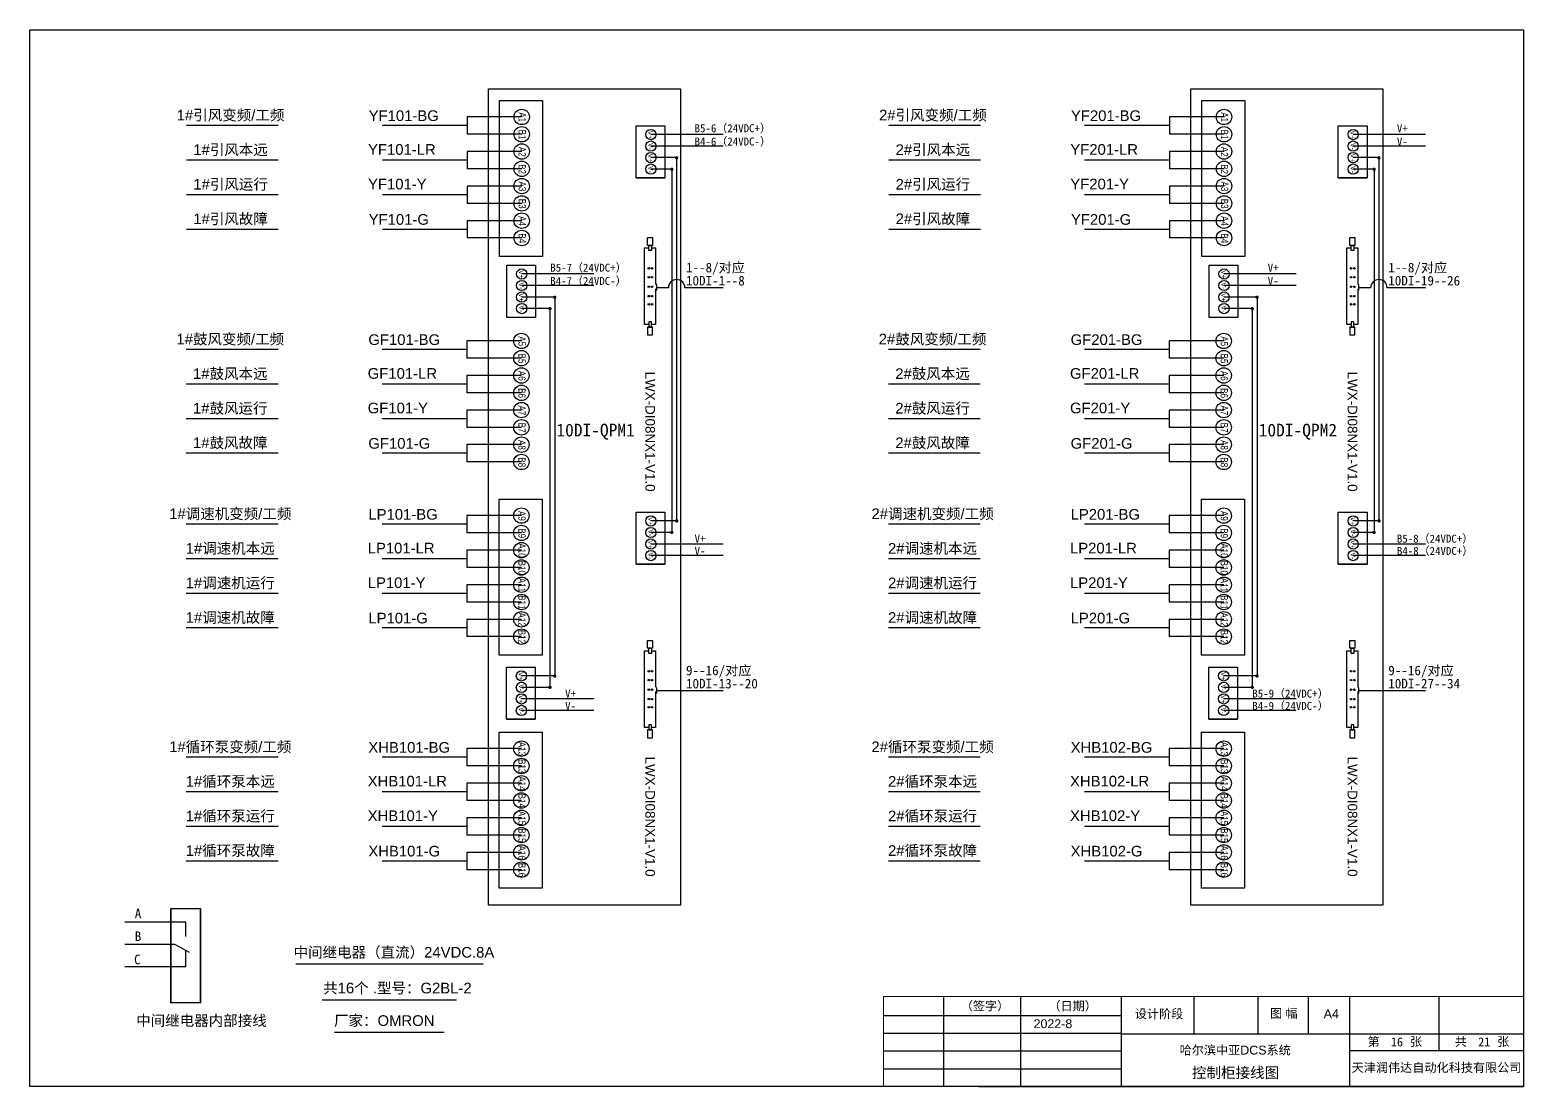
# Model space of a CAD drawing. Extents: x -156069 to -122631, y 9787 to 31117.
# Drawn here: x -131705 to -127504, y 13351 to 16323 of the extents above; entities that cross this region are included whole.
import ezdxf
from ezdxf.enums import TextEntityAlignment as Align

# ---------------------------------------------------------------- set-up
doc = ezdxf.new("R2010")
doc.units = 0
doc.layers.get('0').update_dxf_attribs({"linetype": 'CONTINUOUS'})
doc.layers.add('1', color=143, linetype='CONTINUOUS')
doc.layers.add('TEXT', color=3, linetype='CONTINUOUS')
doc.styles.add('Arial', font='arial.ttf')
doc.styles.get("Standard").update_dxf_attribs({"font": ''})
doc.styles.get('Standard').set_extended_font_data('SimSun')

msp = doc.modelspace()

# ---------------------------------------------------------------- linework, layer by layer
for p, q in [((-130415.40287, 16157.5412), (-129875.40287, 16157.5412)), ((-130415.40287, 13862.54148), (-130415.40287, 16157.5412)), ((-129875.40287, 16157.5412), (-129875.40287, 13862.54148)), ((-128440.67995, 16157.5412), (-127900.67995, 16157.5412)), ((-128440.67995, 13862.54148), (-128440.67995, 16157.5412)), ((-127900.67995, 16157.5412), (-127900.67995, 13862.54148)), ((-130475.43915, 16053.80863), (-130713.96174, 16053.80863)), ((-130322.1156, 16078.10863), (-130475.43915, 16078.10863)), ((-130475.43915, 16078.10863), (-130475.43915, 16029.50863)), ((-128500.71622, 16053.80863), (-128739.23882, 16053.80863)), ((-128347.39268, 16078.10863), (-128500.71622, 16078.10863)), ((-128500.71622, 16078.10863), (-128500.71622, 16029.50863)), ((-130322.1156, 16029.50863), (-130475.43915, 16029.50863)), ((-129755.67553, 16028.63164), (-129958.87179, 16028.63164)), ((-128347.39268, 16029.50863), (-128500.71622, 16029.50863)), ((-127780.95261, 16028.63164), (-127984.14887, 16028.63164)), ((-130322.1156, 15980.90863), (-130475.43915, 15980.90863)), ((-130475.43915, 15980.90863), (-130475.43915, 15932.30863)), ((-129755.67713, 15996.23164), (-129958.87179, 15996.23164)), ((-129886.56146, 15966.46327), (-129886.56146, 14942.13598)), ((-128347.39268, 15980.90863), (-128500.71622, 15980.90863)), ((-128500.71622, 15980.90863), (-128500.71622, 15932.30863)), ((-127780.95421, 15996.23164), (-127984.14887, 15996.23164)), ((-127911.83854, 15966.46327), (-127911.83854, 14942.13598)), ((-130475.43915, 15956.60863), (-130713.96174, 15956.60863)), ((-130322.1156, 15932.30863), (-130475.43915, 15932.30863)), ((-129883.91538, 15963.83164), (-129958.87179, 15963.83164)), ((-129897.13426, 15931.43164), (-129958.87179, 15931.43164)), ((-129899.89217, 15934.10964), (-129899.89217, 14913.35307)), ((-128500.71622, 15956.60863), (-128739.23882, 15956.60863)), ((-128347.39268, 15932.30863), (-128500.71622, 15932.30863)), ((-127909.19246, 15963.83164), (-127984.14887, 15963.83164)), ((-127922.41134, 15931.43164), (-127984.14887, 15931.43164)), ((-127925.16925, 15934.10964), (-127925.16925, 14913.35307)), ((-130322.1156, 15883.70863), (-130475.43915, 15883.70863)), ((-130475.43915, 15883.70863), (-130475.43915, 15835.10863)), ((-130000.73572, 15906.73558), (-129919.73572, 15906.73558)), ((-128347.39268, 15883.70863), (-128500.71622, 15883.70863)), ((-128500.71622, 15883.70863), (-128500.71622, 15835.10863)), ((-128026.0128, 15906.73558), (-127945.0128, 15906.73558)), ((-130475.43915, 15859.40863), (-130713.96174, 15859.40863)), ((-128500.71622, 15859.40863), (-128739.23882, 15859.40863)), ((-130322.1156, 15835.10863), (-130475.43915, 15835.10863)), ((-128347.39268, 15835.10863), (-128500.71622, 15835.10863)), ((-130475.43915, 15762.20863), (-130713.96174, 15762.20863)), ((-130322.1156, 15786.50863), (-130475.43915, 15786.50863)), ((-130475.43915, 15786.50863), (-130475.43915, 15737.90863)), ((-128500.71622, 15762.20863), (-128739.23882, 15762.20863)), ((-128347.39268, 15786.50863), (-128500.71622, 15786.50863)), ((-128500.71622, 15786.50863), (-128500.71622, 15737.90863)), ((-130322.1156, 15737.90863), (-130475.43915, 15737.90863)), ((-128347.39268, 15737.90863), (-128500.71622, 15737.90863)), ((-129976.62276, 15710.39719), (-129964.68288, 15710.39719)), ((-129976.62276, 15494.33104), (-129976.62276, 15710.39719)), ((-129957.21595, 15710.39719), (-129945.88013, 15710.39719)), ((-129945.88013, 15710.39719), (-129945.88013, 15610.35793)), ((-128001.89984, 15710.39719), (-127989.95996, 15710.39719)), ((-128001.89984, 15494.33104), (-128001.89984, 15710.39719)), ((-127982.49303, 15710.39719), (-127971.15721, 15710.39719)), ((-127971.15721, 15710.39719), (-127971.15721, 15610.35793)), ((-130118.91934, 15636.70923), (-130322.1156, 15636.70923)), ((-128144.19642, 15636.70923), (-128347.39268, 15636.70923)), ((-130118.92094, 15604.30923), (-130322.1156, 15604.30923)), ((-129945.88013, 15610.35793), (-129943.58267, 15605.35864)), ((-129945.88013, 15595.42033), (-129945.88013, 15494.33104)), ((-129945.88013, 15595.42033), (-129943.58267, 15590.42104)), ((-129943.58267, 15605.35864), (-129943.58267, 15590.42104)), ((-129909.77143, 15597.88984), (-129943.58267, 15597.88984)), ((-129755.67553, 15597.88984), (-129863.35149, 15597.88984)), ((-128144.19802, 15604.30923), (-128347.39268, 15604.30923)), ((-127971.15721, 15610.35793), (-127968.85975, 15605.35864)), ((-127971.15721, 15595.42033), (-127971.15721, 15494.33104)), ((-127971.15721, 15595.42033), (-127968.85975, 15590.42104)), ((-127968.85975, 15605.35864), (-127968.85975, 15590.42104)), ((-127935.04851, 15597.88984), (-127968.85975, 15597.88984)), ((-127780.95261, 15597.88984), (-127888.62857, 15597.88984)), ((-130231.95782, 15571.90923), (-130322.1156, 15571.90923)), ((-130229.31175, 15574.54085), (-130229.31175, 14507.15007)), ((-128257.2349, 15571.90923), (-128347.39268, 15571.90923)), ((-128254.58882, 15574.54085), (-128254.58882, 14507.15007)), ((-130245.40036, 15539.50923), (-130322.1156, 15539.50923)), ((-130242.64246, 15542.18723), (-130242.64246, 14474.75007)), ((-128270.67744, 15539.50923), (-128347.39268, 15539.50923)), ((-128267.91953, 15542.18723), (-128267.91953, 14474.75007)), ((-129964.68757, 15494.33104), (-129976.62276, 15494.33104)), ((-129945.88013, 15494.33104), (-129957.22065, 15494.33104)), ((-127989.96465, 15494.33104), (-128001.89984, 15494.33104)), ((-127971.15721, 15494.33104), (-127982.49772, 15494.33104)), ((-130476.31037, 15424.28586), (-130714.83297, 15424.28586)), ((-130322.98682, 15448.58586), (-130476.31037, 15448.58586)), ((-130476.31037, 15448.58586), (-130476.31037, 15399.98586)), ((-128501.58745, 15424.28586), (-128740.11005, 15424.28586)), ((-128348.2639, 15448.58586), (-128501.58745, 15448.58586)), ((-128501.58745, 15448.58586), (-128501.58745, 15399.98586)), ((-130322.98682, 15399.98586), (-130476.31037, 15399.98586)), ((-128348.2639, 15399.98586), (-128501.58745, 15399.98586)), ((-130322.98682, 15351.38586), (-130476.31037, 15351.38586)), ((-130476.31037, 15351.38586), (-130476.31037, 15302.78586)), ((-128348.2639, 15351.38586), (-128501.58745, 15351.38586)), ((-128501.58745, 15351.38586), (-128501.58745, 15302.78586)), ((-130476.31037, 15327.08586), (-130714.83297, 15327.08586)), ((-130322.98682, 15302.78586), (-130476.31037, 15302.78586)), ((-128501.58745, 15327.08586), (-128740.11005, 15327.08586)), ((-128348.2639, 15302.78586), (-128501.58745, 15302.78586)), ((-130322.98682, 15254.18586), (-130476.31037, 15254.18586)), ((-130476.31037, 15254.18586), (-130476.31037, 15205.58586)), ((-128348.2639, 15254.18586), (-128501.58745, 15254.18586)), ((-128501.58745, 15254.18586), (-128501.58745, 15205.58586)), ((-130476.31037, 15229.88586), (-130714.83297, 15229.88586)), ((-128501.58745, 15229.88586), (-128740.11005, 15229.88586)), ((-130322.98682, 15205.58586), (-130476.31037, 15205.58586)), ((-128348.2639, 15205.58586), (-128501.58745, 15205.58586)), ((-130476.31037, 15132.68586), (-130714.83297, 15132.68586)), ((-130322.98682, 15156.98586), (-130476.31037, 15156.98586)), ((-130476.31037, 15156.98586), (-130476.31037, 15108.38586)), ((-128501.58745, 15132.68586), (-128740.11005, 15132.68586)), ((-128348.2639, 15156.98586), (-128501.58745, 15156.98586)), ((-128501.58745, 15156.98586), (-128501.58745, 15108.38586)), ((-130322.98682, 15108.38586), (-130476.31037, 15108.38586)), ((-128348.2639, 15108.38586), (-128501.58745, 15108.38586)), ((-130322.98682, 14957.58823), (-130476.31037, 14957.58823)), ((-130476.31037, 14957.58823), (-130476.31037, 14908.98823)), ((-128348.2639, 14957.58823), (-128501.58745, 14957.58823)), ((-128501.58745, 14957.58823), (-128501.58745, 14908.98823)), ((-130476.31037, 14933.28823), (-130714.83297, 14933.28823)), ((-129883.38896, 14942.54823), (-129958.87179, 14942.54823)), ((-129886.19674, 14942.54823), (-129886.19674, 14939.74045)), ((-128501.58745, 14933.28823), (-128740.11005, 14933.28823)), ((-127908.66604, 14942.54823), (-127984.14887, 14942.54823)), ((-127911.47382, 14942.54823), (-127911.47382, 14939.74045)), ((-130322.98682, 14908.98823), (-130476.31037, 14908.98823)), ((-129899.89217, 14910.14823), (-129958.87179, 14910.14823)), ((-129755.3038, 14877.74823), (-129958.87179, 14877.74823)), ((-129899.89217, 14910.14823), (-129899.89217, 14907.34045)), ((-128348.2639, 14908.98823), (-128501.58745, 14908.98823)), ((-127925.16925, 14910.14823), (-127984.14887, 14910.14823)), ((-127780.58088, 14877.74823), (-127984.14887, 14877.74823)), ((-127925.16925, 14910.14823), (-127925.16925, 14907.34045)), ((-130476.31037, 14836.08823), (-130714.83297, 14836.08823)), ((-130322.98682, 14860.38823), (-130476.31037, 14860.38823)), ((-130476.31037, 14860.38823), (-130476.31037, 14811.78823)), ((-129755.67553, 14845.34823), (-129958.87179, 14845.34823)), ((-128501.58745, 14836.08823), (-128740.11005, 14836.08823)), ((-128348.2639, 14860.38823), (-128501.58745, 14860.38823)), ((-128501.58745, 14860.38823), (-128501.58745, 14811.78823)), ((-127780.95261, 14845.34823), (-127984.14887, 14845.34823)), ((-130322.98682, 14811.78823), (-130476.31037, 14811.78823)), ((-130000.73572, 14820.65217), (-129919.73572, 14820.65217)), ((-128348.2639, 14811.78823), (-128501.58745, 14811.78823)), ((-128026.0128, 14820.65217), (-127945.0128, 14820.65217)), ((-130322.98682, 14763.18823), (-130476.31037, 14763.18823)), ((-130476.31037, 14763.18823), (-130476.31037, 14714.58823)), ((-128348.2639, 14763.18823), (-128501.58745, 14763.18823)), ((-128501.58745, 14763.18823), (-128501.58745, 14714.58823)), ((-130476.31037, 14738.88823), (-130714.83297, 14738.88823)), ((-130322.98682, 14714.58823), (-130476.31037, 14714.58823)), ((-128501.58745, 14738.88823), (-128740.11005, 14738.88823)), ((-128348.2639, 14714.58823), (-128501.58745, 14714.58823)), ((-130322.98682, 14665.98823), (-130476.31037, 14665.98823)), ((-130476.31037, 14665.98823), (-130476.31037, 14617.38823)), ((-128348.2639, 14665.98823), (-128501.58745, 14665.98823)), ((-128501.58745, 14665.98823), (-128501.58745, 14617.38823)), ((-130476.31037, 14641.68823), (-130714.83297, 14641.68823)), ((-128501.58745, 14641.68823), (-128740.11005, 14641.68823)), ((-130322.98682, 14617.38823), (-130476.31037, 14617.38823)), ((-128348.2639, 14617.38823), (-128501.58745, 14617.38823)), ((-129976.62276, 14577.96234), (-129964.68288, 14577.96234)), ((-129976.62276, 14361.89619), (-129976.62276, 14577.96234)), ((-129957.21595, 14577.96234), (-129945.88013, 14577.96234)), ((-129945.88013, 14577.96234), (-129945.88013, 14477.92307)), ((-128001.89984, 14577.96234), (-127989.95996, 14577.96234)), ((-128001.89984, 14361.89619), (-128001.89984, 14577.96234)), ((-127982.49303, 14577.96234), (-127971.15721, 14577.96234)), ((-127971.15721, 14577.96234), (-127971.15721, 14477.92307)), ((-130226.55384, 14507.15007), (-130322.98682, 14507.15007)), ((-130229.31175, 14506.62323), (-130229.31175, 14503.81545)), ((-128251.83092, 14507.15007), (-128348.2639, 14507.15007)), ((-128254.58882, 14506.62323), (-128254.58882, 14503.81545)), ((-130239.83468, 14474.75007), (-130322.98682, 14474.75007)), ((-130242.64246, 14474.75007), (-130242.64246, 14471.94229)), ((-129945.88013, 14477.92307), (-129943.58267, 14472.92378)), ((-129945.88013, 14462.98547), (-129945.88013, 14361.89619)), ((-129945.88013, 14462.98547), (-129943.58267, 14457.98618)), ((-129943.58267, 14472.92378), (-129943.58267, 14457.98618)), ((-129755.67553, 14465.45498), (-129943.58267, 14465.45498)), ((-128265.11176, 14474.75007), (-128348.2639, 14474.75007)), ((-128267.91953, 14474.75007), (-128267.91953, 14471.94229)), ((-127971.15721, 14477.92307), (-127968.85975, 14472.92378)), ((-127971.15721, 14462.98547), (-127971.15721, 14361.89619)), ((-127971.15721, 14462.98547), (-127968.85975, 14457.98618)), ((-127968.85975, 14472.92378), (-127968.85975, 14457.98618)), ((-127780.95261, 14465.45498), (-127968.85975, 14465.45498)), ((-130119.41883, 14442.35007), (-130322.98682, 14442.35007)), ((-128144.69591, 14442.35007), (-128348.2639, 14442.35007)), ((-130364.85075, 14385.25401), (-130283.85075, 14385.25401)), ((-130119.79057, 14409.95007), (-130322.98682, 14409.95007)), ((-128390.12783, 14385.25401), (-128309.12783, 14385.25401)), ((-128145.06764, 14409.95007), (-128348.2639, 14409.95007)), ((-129964.68757, 14361.89619), (-129976.62276, 14361.89619)), ((-129945.88013, 14361.89619), (-129957.22065, 14361.89619)), ((-127989.96465, 14361.89619), (-128001.89984, 14361.89619)), ((-127971.15721, 14361.89619), (-127982.49772, 14361.89619)), ((-130322.98682, 14302.55483), (-130476.31037, 14302.55483)), ((-130476.31037, 14302.55483), (-130476.31037, 14253.95483)), ((-128348.2639, 14302.55483), (-128501.58745, 14302.55483)), ((-128501.58745, 14302.55483), (-128501.58745, 14253.95483)), ((-130476.31037, 14278.25483), (-130714.83297, 14278.25483)), ((-130322.98682, 14253.95483), (-130476.31037, 14253.95483)), ((-128501.58745, 14278.25483), (-128740.11005, 14278.25483)), ((-128348.2639, 14253.95483), (-128501.58745, 14253.95483)), ((-130322.98682, 14205.35483), (-130476.31037, 14205.35483)), ((-130476.31037, 14205.35483), (-130476.31037, 14156.75483)), ((-128348.2639, 14205.35483), (-128501.58745, 14205.35483)), ((-128501.58745, 14205.35483), (-128501.58745, 14156.75483)), ((-130476.31037, 14181.05483), (-130714.83297, 14181.05483)), ((-128501.58745, 14181.05483), (-128740.11005, 14181.05483)), ((-130322.98682, 14156.75483), (-130476.31037, 14156.75483)), ((-128348.2639, 14156.75483), (-128501.58745, 14156.75483)), ((-130476.31037, 14083.85483), (-130714.83297, 14083.85483)), ((-130322.98682, 14108.15483), (-130476.31037, 14108.15483)), ((-130476.31037, 14108.15483), (-130476.31037, 14059.55483)), ((-128501.58745, 14083.85483), (-128740.11005, 14083.85483)), ((-128348.2639, 14108.15483), (-128501.58745, 14108.15483)), ((-128501.58745, 14108.15483), (-128501.58745, 14059.55483)), ((-130322.98682, 14059.55483), (-130476.31037, 14059.55483)), ((-128348.2639, 14059.55483), (-128501.58745, 14059.55483)), ((-130322.98682, 14010.95483), (-130476.31037, 14010.95483)), ((-130476.31037, 14010.95483), (-130476.31037, 13962.35483)), ((-128348.2639, 14010.95483), (-128501.58745, 14010.95483)), ((-128501.58745, 14010.95483), (-128501.58745, 13962.35483)), ((-130476.31037, 13986.65483), (-130714.83297, 13986.65483)), ((-130322.98682, 13962.35483), (-130476.31037, 13962.35483)), ((-128501.58745, 13986.65483), (-128740.11005, 13986.65483)), ((-128348.2639, 13962.35483), (-128501.58745, 13962.35483)), ((-129875.40287, 13862.54148), (-130415.40287, 13862.54148)), ((-127900.67995, 13862.54148), (-128440.67995, 13862.54148)), ((-130957.61943, 13697.46596), (-130430.95509, 13697.46596)), ((-130883.38929, 13596.9186), (-130505.18523, 13596.9186)), ((-130848.72301, 13505.51191), (-130539.85152, 13505.51191))]:
    msp.add_line(p, q)
at = {"color": 1}
for p, q in [((-131309.19354, 13853.65327), (-131309.19354, 13588.30804)), ((-131225.05515, 13588.30816), (-131224.98541, 13853.65327)), ((-131266.7034, 13814.84801), (-131437.67411, 13814.84801)), ((-131266.7034, 13774.40924), (-131266.7034, 13814.84801)), ((-131266.7034, 13774.40924), (-131266.7034, 13814.84801)), ((-131297.90233, 13751.84801), (-131437.67411, 13751.84801)), ((-131256.7034, 13729.28678), (-131297.90233, 13751.84801)), ((-131266.7034, 13688.84801), (-131266.7034, 13734.76295)), ((-131266.7034, 13688.84801), (-131437.67411, 13688.84801)), ((-131225.05515, 13588.30816), (-131309.26327, 13588.30816))]:
    msp.add_line(p, q, dxfattribs=at)
for points in [[(-130384.91149, 16124.77018), (-130263.41149, 16124.77018), (-130263.41149, 15686.27265), (-130384.91149, 15686.27265)], [(-128410.18857, 16124.77018), (-128288.68857, 16124.77018), (-128288.68857, 15686.27265), (-128410.18857, 15686.27265)], [(-130000.73572, 16053.39434), (-129919.73572, 16053.39434), (-129919.73572, 15906.73558), (-130000.73572, 15906.73558)], [(-128026.0128, 16053.39434), (-127945.0128, 16053.39434), (-127945.0128, 15906.73558), (-128026.0128, 15906.73558)], [(-129954.06073, 15717.08564), (-129968.5705, 15717.08564), (-129968.5705, 15739.42934), (-129954.06073, 15739.42934)], [(-129964.68288, 15717.08564), (-129957.21595, 15717.08564), (-129957.21595, 15702.48465), (-129964.68288, 15702.48465)], [(-127979.33781, 15717.08564), (-127993.84758, 15717.08564), (-127993.84758, 15739.42934), (-127979.33781, 15739.42934)], [(-127989.95996, 15717.08564), (-127982.49303, 15717.08564), (-127982.49303, 15702.48465), (-127989.95996, 15702.48465)], [(-130363.97953, 15661.47193), (-130282.97953, 15661.47193), (-130282.97953, 15514.81316), (-130363.97953, 15514.81316)], [(-128389.2566, 15661.47193), (-128308.2566, 15661.47193), (-128308.2566, 15514.81316), (-128389.2566, 15514.81316)], [(-129954.06542, 15487.68156), (-129968.57519, 15487.68156), (-129968.57519, 15465.33785), (-129954.06542, 15465.33785)], [(-129964.68757, 15487.68156), (-129957.22065, 15487.68156), (-129957.22065, 15502.28255), (-129964.68757, 15502.28255)], [(-127979.3425, 15487.68156), (-127993.85227, 15487.68156), (-127993.85227, 15465.33785), (-127979.3425, 15465.33785)], [(-127989.96465, 15487.68156), (-127982.49772, 15487.68156), (-127982.49772, 15502.28255), (-127989.96465, 15502.28255)], [(-130385.78272, 15004.24979), (-130264.28272, 15004.24979), (-130264.28272, 14565.75225), (-130385.78272, 14565.75225)], [(-128411.05979, 15004.24979), (-128289.55979, 15004.24979), (-128289.55979, 14565.75225), (-128411.05979, 14565.75225)], [(-130000.73572, 14967.31093), (-129919.73572, 14967.31093), (-129919.73572, 14820.65217), (-130000.73572, 14820.65217)], [(-128026.0128, 14967.31093), (-127945.0128, 14967.31093), (-127945.0128, 14820.65217), (-128026.0128, 14820.65217)], [(-129954.06073, 14584.65078), (-129968.5705, 14584.65078), (-129968.5705, 14606.99449), (-129954.06073, 14606.99449)], [(-129964.68288, 14584.65078), (-129957.21595, 14584.65078), (-129957.21595, 14570.04979), (-129964.68288, 14570.04979)], [(-127979.33781, 14584.65078), (-127993.84758, 14584.65078), (-127993.84758, 14606.99449), (-127979.33781, 14606.99449)], [(-127989.95996, 14584.65078), (-127982.49303, 14584.65078), (-127982.49303, 14570.04979), (-127989.95996, 14570.04979)], [(-130364.85075, 14531.91277), (-130283.85075, 14531.91277), (-130283.85075, 14385.25401), (-130364.85075, 14385.25401)], [(-128390.12783, 14531.91277), (-128309.12783, 14531.91277), (-128309.12783, 14385.25401), (-128390.12783, 14385.25401)], [(-129964.68757, 14355.2467), (-129957.22065, 14355.2467), (-129957.22065, 14369.84769), (-129964.68757, 14369.84769)], [(-127989.96465, 14355.2467), (-127982.49772, 14355.2467), (-127982.49772, 14369.84769), (-127989.96465, 14369.84769)], [(-130385.78272, 14349.21638), (-130264.28272, 14349.21638), (-130264.28272, 13910.71885), (-130385.78272, 13910.71885)], [(-129954.06542, 14355.2467), (-129968.57519, 14355.2467), (-129968.57519, 14332.903), (-129954.06542, 14332.903)], [(-128411.05979, 14349.21638), (-128289.55979, 14349.21638), (-128289.55979, 13910.71885), (-128411.05979, 13910.71885)], [(-127979.3425, 14355.2467), (-127993.85227, 14355.2467), (-127993.85227, 14332.903), (-127979.3425, 14332.903)]]:
    msp.add_lwpolyline(points, close=True)
at = {"color": 0, "const_width": 3.55509}
for points in [[(-129889.20754, 15963.83164, 1.416007894), (-129883.91538, 15963.83164, 0.8562672404)], [(-127914.48462, 15963.83164, 1.416007894), (-127909.19246, 15963.83164, 0.8562672404)], [(-129902.53825, 15931.84389, 1.416007894), (-129897.24609, 15931.84389, 0.8562672404)], [(-127927.81533, 15931.84389, 1.416007894), (-127922.52317, 15931.84389, 0.8562672404)], [(-130231.95782, 15571.90923, 1.416007894), (-130226.66567, 15571.90923, 0.8562672404)], [(-128257.2349, 15571.90923, 1.416007894), (-128251.94275, 15571.90923, 0.8562672404)], [(-130245.28853, 15539.92148, 1.416007894), (-130239.99638, 15539.92148, 0.8562672404)], [(-128270.56561, 15539.92148, 1.416007894), (-128265.27346, 15539.92148, 0.8562672404)], [(-129888.84281, 14943.48732, 1.416007894), (-129883.55066, 14943.48732, 0.8562672404)], [(-127914.11989, 14943.48732, 1.416007894), (-127908.82774, 14943.48732, 0.8562672404)], [(-129902.53825, 14911.08732, 1.416007894), (-129897.24609, 14911.08732, 0.8562672404)], [(-127927.81533, 14911.08732, 1.416007894), (-127922.52317, 14911.08732, 0.8562672404)], [(-130231.95782, 14507.56232, 1.416007894), (-130226.66567, 14507.56232, 0.8562672404)], [(-128257.2349, 14507.56232, 1.416007894), (-128251.94275, 14507.56232, 0.8562672404)], [(-130245.28853, 14475.68916, 1.416007894), (-130239.99638, 14475.68916, 0.8562672404)], [(-128270.56561, 14475.68916, 1.416007894), (-128265.27346, 14475.68916, 0.8562672404)]]:
    msp.add_lwpolyline(points, format="xyb", close=True, dxfattribs=at)
at = {"color": 1}
msp.add_lwpolyline([(-131309.19354, 13853.65327), (-131225.05515, 13853.65327), (-131225.05515, 13588.30816), (-131309.19354, 13588.30816)], close=True, dxfattribs=at)
for centre, radius in [((-130322.1156, 16078.10863), 21.66598), ((-128347.39268, 16078.10863), 21.66598), ((-130322.1156, 16029.50863), 21.66598), ((-128347.39268, 16029.50863), 21.66598), ((-129958.87179, 16028.63164), 14.44399), ((-129958.87179, 15996.23164), 14.44399), ((-127984.14887, 16028.63164), 14.44399), ((-127984.14887, 15996.23164), 14.44399), ((-130322.1156, 15980.90863), 21.66598), ((-129958.87179, 15963.83164), 14.44399), ((-128347.39268, 15980.90863), 21.66598), ((-127984.14887, 15963.83164), 14.44399), ((-130322.1156, 15932.30863), 21.66598), ((-129958.87179, 15931.43164), 14.44399), ((-128347.39268, 15932.30863), 21.66598), ((-127984.14887, 15931.43164), 14.44399), ((-130322.1156, 15883.70863), 21.66598), ((-128347.39268, 15883.70863), 21.66598), ((-130322.1156, 15835.10863), 21.66598), ((-128347.39268, 15835.10863), 21.66598), ((-130322.1156, 15786.50863), 21.66598), ((-128347.39268, 15786.50863), 21.66598), ((-130322.1156, 15737.90863), 21.66598), ((-128347.39268, 15737.90863), 21.66598), ((-130322.1156, 15636.70923), 14.44399), ((-129964.68288, 15652.47356), 2.00385), ((-129955.62898, 15652.47356), 2.00385), ((-128347.39268, 15636.70923), 14.44399), ((-127989.95996, 15652.47356), 2.00385), ((-127980.90605, 15652.47356), 2.00385), ((-130322.1156, 15604.30923), 14.44399), ((-129964.68288, 15627.50573), 2.00385), ((-129964.68288, 15600.75318), 2.00385), ((-129955.62898, 15627.50573), 2.00385), ((-129955.62898, 15600.75318), 2.00385), ((-128347.39268, 15604.30923), 14.44399), ((-127989.95996, 15627.50573), 2.00385), ((-127989.95996, 15600.75318), 2.00385), ((-127980.90605, 15627.50573), 2.00385), ((-127980.90605, 15600.75318), 2.00385), ((-130322.1156, 15571.90923), 14.44399), ((-130322.1156, 15539.50923), 14.44399), ((-129964.68288, 15574.35307), 2.00385), ((-129964.68288, 15551.50078), 2.00385), ((-129955.62898, 15574.35307), 2.00385), ((-129955.62898, 15551.50078), 2.00385), ((-128347.39268, 15571.90923), 14.44399), ((-128347.39268, 15539.50923), 14.44399), ((-127989.95996, 15574.35307), 2.00385), ((-127989.95996, 15551.50078), 2.00385), ((-127980.90605, 15574.35307), 2.00385), ((-127980.90605, 15551.50078), 2.00385), ((-130322.98682, 15448.58586), 21.66598), ((-128348.2639, 15448.58586), 21.66598), ((-130322.98682, 15399.98586), 21.66598), ((-128348.2639, 15399.98586), 21.66598), ((-130322.98682, 15351.38586), 21.66598), ((-128348.2639, 15351.38586), 21.66598), ((-130322.98682, 15302.78586), 21.66598), ((-128348.2639, 15302.78586), 21.66598), ((-130322.98682, 15254.18586), 21.66598), ((-128348.2639, 15254.18586), 21.66598), ((-130322.98682, 15205.58586), 21.66598), ((-128348.2639, 15205.58586), 21.66598), ((-130322.98682, 15156.98586), 21.66598), ((-128348.2639, 15156.98586), 21.66598), ((-130322.98682, 15108.38586), 21.66598), ((-128348.2639, 15108.38586), 21.66598), ((-130322.98682, 14957.58823), 21.66598), ((-128348.2639, 14957.58823), 21.66598), ((-130322.98682, 14908.98823), 21.66598), ((-129958.87179, 14942.54823), 14.44399), ((-129958.87179, 14910.14823), 14.44399), ((-128348.2639, 14908.98823), 21.66598), ((-127984.14887, 14942.54823), 14.44399), ((-127984.14887, 14910.14823), 14.44399), ((-130322.98682, 14860.38823), 21.66598), ((-129958.87179, 14877.74823), 14.44399), ((-128348.2639, 14860.38823), 21.66598), ((-127984.14887, 14877.74823), 14.44399), ((-130322.98682, 14811.78823), 21.66598), ((-129958.87179, 14845.34823), 14.44399), ((-128348.2639, 14811.78823), 21.66598), ((-127984.14887, 14845.34823), 14.44399), ((-130322.98682, 14763.18823), 21.66598), ((-128348.2639, 14763.18823), 21.66598), ((-130322.98682, 14714.58823), 21.66598), ((-128348.2639, 14714.58823), 21.66598), ((-130322.98682, 14665.98823), 21.66598), ((-128348.2639, 14665.98823), 21.66598), ((-130322.98682, 14617.38823), 21.66598), ((-128348.2639, 14617.38823), 21.66598), ((-130322.98682, 14507.15007), 14.44399), ((-129964.68288, 14520.03871), 2.00385), ((-129964.68288, 14495.07088), 2.00385), ((-129955.62898, 14520.03871), 2.00385), ((-129955.62898, 14495.07088), 2.00385), ((-128348.2639, 14507.15007), 14.44399), ((-127989.95996, 14520.03871), 2.00385), ((-127989.95996, 14495.07088), 2.00385), ((-127980.90605, 14520.03871), 2.00385), ((-127980.90605, 14495.07088), 2.00385), ((-130322.98682, 14474.75007), 14.44399), ((-130322.98682, 14442.35007), 14.44399), ((-129964.68288, 14468.31833), 2.00385), ((-129955.62898, 14468.31833), 2.00385), ((-128348.2639, 14474.75007), 14.44399), ((-128348.2639, 14442.35007), 14.44399), ((-127989.95996, 14468.31833), 2.00385), ((-127980.90605, 14468.31833), 2.00385), ((-130322.98682, 14409.95007), 14.44399), ((-129964.68288, 14441.91822), 2.00385), ((-129964.68288, 14419.06593), 2.00385), ((-129955.62898, 14441.91822), 2.00385), ((-129955.62898, 14419.06593), 2.00385), ((-128348.2639, 14409.95007), 14.44399), ((-127989.95996, 14441.91822), 2.00385), ((-127989.95996, 14419.06593), 2.00385), ((-127980.90605, 14441.91822), 2.00385), ((-127980.90605, 14419.06593), 2.00385), ((-130322.98682, 14302.55483), 21.66598), ((-128348.2639, 14302.55483), 21.66598), ((-130322.98682, 14253.95483), 21.66598), ((-128348.2639, 14253.95483), 21.66598), ((-130322.98682, 14205.35483), 21.66598), ((-128348.2639, 14205.35483), 21.66598), ((-130322.98682, 14156.75483), 21.66598), ((-128348.2639, 14156.75483), 21.66598), ((-130322.98682, 14108.15483), 21.66598), ((-128348.2639, 14108.15483), 21.66598), ((-130322.98682, 14059.55483), 21.66598), ((-128348.2639, 14059.55483), 21.66598), ((-130322.98682, 14010.95483), 21.66598), ((-128348.2639, 14010.95483), 21.66598), ((-130322.98682, 13962.35483), 21.66598), ((-128348.2639, 13962.35483), 21.66598)]:
    msp.add_circle(centre, radius)
for centre in [(-129886.56146, 15597.88984), (-127911.83854, 15597.88984)]:
    msp.add_arc(centre, 23.20997, 0, 180)
at = {"layer": '1'}
for p, q in [((-131705.05358, 16322.76884), (-127505.05361, 16322.76884)), ((-131705.05358, 13352.76884), (-131705.05358, 16322.76884)), ((-127505.05361, 16322.76884), (-127505.05361, 13352.76884)), ((-129135.90319, 13606.24269), (-129135.90319, 13351.94418)), ((-128919.53193, 13606.24269), (-128919.53193, 13351.94418)), ((-128636.11214, 13606.24269), (-128636.11214, 13351.94418)), ((-128432.61413, 13606.24269), (-128432.61413, 13501.33555)), ((-128251.98634, 13606.24269), (-128251.98634, 13501.33555)), ((-128111.2154, 13606.24269), (-128111.2154, 13501.33555)), ((-127994.60044, 13606.24269), (-127994.60044, 13351.94418)), ((-127743.39261, 13606.24269), (-127743.39261, 13453.47743)), ((-129305.05366, 13552.76884), (-128636.11214, 13552.76884)), ((-129305.05366, 13502.76884), (-128636.11214, 13502.76884)), ((-128636.11214, 13501.33555), (-127890.58934, 13501.33555)), ((-127891.85395, 13501.33555), (-127505.05361, 13501.33555)), ((-129305.05366, 13452.76884), (-128636.11214, 13452.76884)), ((-127505.05361, 13453.47743), (-127994.60044, 13453.47743)), ((-129305.05366, 13402.76884), (-128636.11214, 13402.76884)), ((-127505.05361, 13352.76884), (-131705.05358, 13352.76884)), ((-129036.47856, 13352.76884), (-129305.05366, 13352.76885)), ((-129036.47856, 13352.76884), (-127505.05361, 13352.76884))]:
    msp.add_line(p, q, dxfattribs=at)
at = {"layer": '1', "const_width": 3}
for points in [[(-129305.05366, 13606.24269), (-127505.05361, 13606.24269)], [(-129305.05366, 13352.76885), (-129305.05366, 13606.24269)]]:
    msp.add_lwpolyline(points, dxfattribs=at)
at = {"layer": 'TEXT'}
for p, q in [((-131006.48339, 16053.80863), (-131264.51563, 16053.80863)), ((-129031.76047, 16053.80863), (-129289.79271, 16053.80863)), ((-131006.48339, 15956.60863), (-131264.51563, 15956.60863)), ((-129031.76047, 15956.60863), (-129289.79271, 15956.60863)), ((-131006.48339, 15859.40863), (-131264.51563, 15859.40863)), ((-129031.76047, 15859.40863), (-129289.79271, 15859.40863)), ((-131006.48339, 15762.20863), (-131264.51563, 15762.20863)), ((-129031.76047, 15762.20863), (-129289.79271, 15762.20863)), ((-131007.35461, 15424.28586), (-131265.38686, 15424.28586)), ((-129032.63169, 15424.28586), (-129290.66394, 15424.28586)), ((-131007.35461, 15327.08586), (-131265.38686, 15327.08586)), ((-129032.63169, 15327.08586), (-129290.66394, 15327.08586)), ((-131007.35461, 15229.88586), (-131265.38686, 15229.88586)), ((-129032.63169, 15229.88586), (-129290.66394, 15229.88586)), ((-131007.35461, 15132.68586), (-131265.38686, 15132.68586)), ((-129032.63169, 15132.68586), (-129290.66394, 15132.68586)), ((-131007.35461, 14933.28823), (-131265.38686, 14933.28823)), ((-129032.63169, 14933.28823), (-129290.66394, 14933.28823)), ((-131007.35461, 14836.08823), (-131265.38686, 14836.08823)), ((-129032.63169, 14836.08823), (-129290.66394, 14836.08823)), ((-131007.35461, 14738.88823), (-131265.38686, 14738.88823)), ((-129032.63169, 14738.88823), (-129290.66394, 14738.88823)), ((-131007.35461, 14641.68823), (-131265.38686, 14641.68823)), ((-129032.63169, 14641.68823), (-129290.66394, 14641.68823)), ((-131007.35461, 14278.25483), (-131265.38686, 14278.25483)), ((-129032.63169, 14278.25483), (-129290.66394, 14278.25483)), ((-131007.35461, 14181.05483), (-131265.38686, 14181.05483)), ((-129032.63169, 14181.05483), (-129290.66394, 14181.05483)), ((-131007.35461, 14083.85483), (-131265.38686, 14083.85483)), ((-129032.63169, 14083.85483), (-129290.66394, 14083.85483)), ((-131007.35461, 13986.65483), (-131265.38686, 13986.65483)), ((-129032.63169, 13986.65483), (-129290.66394, 13986.65483))]:
    msp.add_line(p, q, dxfattribs=at)

# ---------------------------------------------------------------- texts
at = {"color": 0, "style": 'Arial', "width": 0.8}
for s, height, p in [('A1', 20.25, (-130320.46672, 16077.29488)), ('A1', 20.25, (-128345.7438, 16077.29488)), ('B1', 20.25, (-130320.46672, 16028.69488)), ('V+', 13.5, (-129959.60743, 16027.71284)), ('B1', 20.25, (-128345.7438, 16028.69488)), ('V+', 13.5, (-127984.88451, 16027.71284)), ('A2', 20.25, (-130320.46672, 15980.09488)), ('V-', 13.5, (-129959.60743, 15995.31284)), ('V+', 13.5, (-129959.60743, 15962.91284)), ('A2', 20.25, (-128345.7438, 15980.09488)), ('V-', 13.5, (-127984.88451, 15995.31284)), ('V+', 13.5, (-127984.88451, 15962.91284)), ('B2', 20.25, (-130320.46672, 15931.49488)), ('V-', 13.5, (-129959.60743, 15930.51284)), ('B2', 20.25, (-128345.7438, 15931.49488)), ('V-', 13.5, (-127984.88451, 15930.51284)), ('A3', 20.25, (-130320.46672, 15882.89488)), ('A3', 20.25, (-128345.7438, 15882.89488)), ('B3', 20.25, (-130320.46672, 15834.29488)), ('B3', 20.25, (-128345.7438, 15834.29488)), ('A4', 20.25, (-130320.46672, 15785.69488)), ('A4', 20.25, (-128345.7438, 15785.69488)), ('B4', 20.25, (-130320.46672, 15737.09488)), ('B4', 20.25, (-128345.7438, 15737.09488)), ('V+', 13.5, (-130322.85124, 15635.79042)), ('V+', 13.5, (-128348.12831, 15635.79042)), ('V-', 13.5, (-130322.85124, 15603.39042)), ('V-', 13.5, (-128348.12831, 15603.39042)), ('V+', 13.5, (-130322.85124, 15570.99042)), ('V-', 13.5, (-130322.85124, 15538.59042)), ('V+', 13.5, (-128348.12831, 15570.99042)), ('V-', 13.5, (-128348.12831, 15538.59042)), ('A5', 20.25, (-130321.33795, 15447.77211)), ('A5', 20.25, (-128346.61503, 15447.77211)), ('B5', 20.25, (-130321.33795, 15399.17211)), ('B5', 20.25, (-128346.61503, 15399.17211)), ('A6', 20.25, (-130321.33795, 15350.57211)), ('A6', 20.25, (-128346.61503, 15350.57211)), ('B6', 20.25, (-130321.33795, 15301.97211)), ('B6', 20.25, (-128346.61503, 15301.97211)), ('A7', 20.25, (-130321.33795, 15253.37211)), ('A7', 20.25, (-128346.61503, 15253.37211)), ('B7', 20.25, (-130321.33795, 15204.77211)), ('B7', 20.25, (-128346.61503, 15204.77211)), ('A8', 20.25, (-130321.33795, 15156.17211)), ('A8', 20.25, (-128346.61503, 15156.17211)), ('B8', 20.25, (-130321.33795, 15107.57211)), ('B8', 20.25, (-128346.61503, 15107.57211)), ('A9', 20.25, (-130321.33795, 14956.77448)), ('A9', 20.25, (-128346.61503, 14956.77448)), ('B9', 20.25, (-130321.33795, 14908.17448)), ('V+', 13.5, (-129959.60743, 14941.62943)), ('V-', 13.5, (-129959.60743, 14909.22943)), ('B9', 20.25, (-128346.61503, 14908.17448)), ('V+', 13.5, (-127984.88451, 14941.62943)), ('V-', 13.5, (-127984.88451, 14909.22943)), ('A10', 20.25, (-130321.33795, 14859.57448)), ('V+', 13.5, (-129959.60743, 14876.82943)), ('A10', 20.25, (-128346.61503, 14859.57448)), ('V+', 13.5, (-127984.88451, 14876.82943)), ('V-', 13.5, (-129959.60743, 14844.42943)), ('V-', 13.5, (-127984.88451, 14844.42943)), ('B10', 20.25, (-130321.33795, 14810.97448)), ('B10', 20.25, (-128346.61503, 14810.97448)), ('A11', 20.25, (-130321.33795, 14762.37448)), ('A11', 20.25, (-128346.61503, 14762.37448)), ('B11', 20.25, (-130321.33795, 14713.77448)), ('B11', 20.25, (-128346.61503, 14713.77448)), ('A12', 20.25, (-130321.33795, 14665.17448)), ('A12', 20.25, (-128346.61503, 14665.17448)), ('B12', 20.25, (-130321.33795, 14616.57448)), ('B12', 20.25, (-128346.61503, 14616.57448)), ('V+', 13.5, (-130323.72246, 14506.23127)), ('V+', 13.5, (-128348.99954, 14506.23127)), ('V-', 13.5, (-130323.72246, 14473.83127)), ('V-', 13.5, (-128348.99954, 14473.83127)), ('V+', 13.5, (-130323.72246, 14441.43127)), ('V-', 13.5, (-130323.72246, 14409.03127)), ('V+', 13.5, (-128348.99954, 14441.43127)), ('V-', 13.5, (-128348.99954, 14409.03127)), ('A13', 20.25, (-130321.33795, 14301.74108)), ('A13', 20.25, (-128346.61503, 14301.74108)), ('B13', 20.25, (-130321.33795, 14253.14108)), ('B13', 20.25, (-128346.61503, 14253.14108)), ('A14', 20.25, (-130321.33795, 14204.54108)), ('A14', 20.25, (-128346.61503, 14204.54108)), ('B14', 20.25, (-130321.33795, 14155.94108)), ('B14', 20.25, (-128346.61503, 14155.94108)), ('A15', 20.25, (-130321.33795, 14107.34108)), ('A15', 20.25, (-128346.61503, 14107.34108)), ('B15', 20.25, (-130321.33795, 14058.74108)), ('B15', 20.25, (-128346.61503, 14058.74108)), ('A16', 20.25, (-130321.33795, 14010.14108)), ('A16', 20.25, (-128346.61503, 14010.14108)), ('B16', 20.25, (-130321.33795, 13961.54108)), ('B16', 20.25, (-128346.61503, 13961.54108))]:
    msp.add_text(s, height=height, rotation=270, dxfattribs=at).set_placement(p, align=Align.MIDDLE)
at = {"color": 0, "style": 'Arial'}
for p in [(-129960.88522, 15193.69977), (-127986.1623, 15193.69977), (-129960.88522, 14111.55266), (-127986.1623, 14111.55266)]:
    msp.add_text('LWX-DI08NX1-V1.0', height=27, rotation=270, dxfattribs=at).set_placement(p, align=Align.MIDDLE)
for s, p in [('10DI-QPM1', (-130114.40538, 15193.69977)), ('10DI-QPM2', (-128139.68246, 15193.69977))]:
    msp.add_text(s, height=36).set_placement(p, align=Align.MIDDLE)
at = {"color": 3}
for s, p in [('A', (-131410.1836, 13825.79648)), ('B', (-131410.1836, 13761.76751)), ('C', (-131412.09123, 13696.53045))]:
    msp.add_text(s, height=27, dxfattribs=at).set_placement(p)
at = {"layer": '1', "style": 'Arial'}
for s, p in [('（签字）', (-129087.65611, 13566.84092)), ('（日期）', (-128841.21903, 13566.84092)), ('设计阶段', (-128598.43927, 13544.87627)), ('图 幅', (-128218.17842, 13546.01976)), ('2022-8', (-128882.79651, 13516.9255)), ('A4', (-128067.05492, 13544.92425))]:
    msp.add_text(s, height=25, dxfattribs=at).set_placement(p)
at = {"layer": '1'}
for s, p in [('第     张', (-127943.57736, 13466.82003)), ('16', (-127878.01848, 13465.76494)), ('共     张', (-127698.39387, 13466.82003)), ('21', (-127632.83499, 13465.76494))]:
    msp.add_text(s, height=25, dxfattribs=at).set_placement(p)
at = {"layer": '1', "style": 'Arial'}
for s, height, p in [('哈尔滨中亚DCS系统', 25, (-128315.90172, 13455.31281)), ('控制柜接线图', 30, (-128314.89419, 13391.84145)), ('天津润伟达自动化科技有限公司', 25, (-127749.70577, 13406.28636))]:
    msp.add_text(s, height=height, dxfattribs=at).set_placement(p, align=Align.MIDDLE_CENTER)
at = {"layer": 'TEXT', "style": 'Arial'}
for s, p in [('1#引风变频/工频', (-131140.75434, 16083.30511)), ('2#引风变频/工频', (-129166.03142, 16083.30511)), ('1#引风本远', (-131140.75434, 15986.10511)), ('2#引风本远', (-129166.03142, 15986.10511)), ('1#引风运行', (-131140.75434, 15888.90511)), ('2#引风运行', (-129166.03142, 15888.90511)), ('1#引风故障', (-131140.75434, 15791.70511)), ('2#引风故障', (-129166.03142, 15791.70511)), ('1#鼓风变频/工频', (-131141.62557, 15453.78234)), ('2#鼓风变频/工频', (-129166.90264, 15453.78234)), ('1#鼓风本远', (-131141.62557, 15356.58234)), ('2#鼓风本远', (-129166.90264, 15356.58234)), ('1#鼓风运行', (-131141.62557, 15259.38234)), ('2#鼓风运行', (-129166.90264, 15259.38234)), ('1#鼓风故障', (-131141.62557, 15162.18234)), ('2#鼓风故障', (-129166.90264, 15162.18234)), ('1#调速机变频/工频', (-131141.62557, 14962.78471)), ('2#调速机变频/工频', (-129166.90264, 14962.78471)), ('1#调速机本远', (-131141.62557, 14865.58471)), ('2#调速机本远', (-129166.90264, 14865.58471)), ('1#调速机运行', (-131141.62557, 14768.38471)), ('2#调速机运行', (-129166.90264, 14768.38471)), ('1#调速机故障', (-131141.62557, 14671.18471)), ('2#调速机故障', (-129166.90264, 14671.18471)), ('1#循环泵变频/工频', (-131141.62557, 14307.75131)), ('2#循环泵变频/工频', (-129166.90264, 14307.75131)), ('1#循环泵本远', (-131141.62557, 14210.55131)), ('2#循环泵本远', (-129166.90264, 14210.55131)), ('1#循环泵运行', (-131141.62557, 14113.35131)), ('2#循环泵运行', (-129166.90264, 14113.35131)), ('1#循环泵故障', (-131141.62557, 14016.15131)), ('2#循环泵故障', (-129166.90264, 14016.15131))]:
    msp.add_text(s, height=29.9, dxfattribs=at).set_placement(p, align=Align.MIDDLE_CENTER)
for s, p in [('YF101-BG', (-130752.50928, 16066.71364)), ('YF201-BG', (-128777.78636, 16066.71364)), ('YF101-LR', (-130754.29194, 15971.7874)), ('YF201-LR', (-128779.56902, 15971.7874)), ('YF101-Y', (-130754.29194, 15874.5874)), ('YF201-Y', (-128779.56902, 15874.5874)), ('YF101-G', (-130752.50928, 15775.11364)), ('YF201-G', (-128777.78636, 15775.11364)), ('GF101-BG', (-130753.38051, 15437.19086)), ('GF201-BG', (-128778.65759, 15437.19086)), ('GF101-LR', (-130755.16317, 15342.26462)), ('GF201-LR', (-128780.44025, 15342.26462)), ('GF101-Y', (-130755.16317, 15245.06462)), ('GF201-Y', (-128780.44025, 15245.06462)), ('GF101-G', (-130753.38051, 15145.59086)), ('GF201-G', (-128778.65759, 15145.59086)), ('LP101-BG', (-130753.38051, 14946.19324)), ('LP201-BG', (-128778.65759, 14946.19324)), ('LP101-LR', (-130755.16317, 14851.267)), ('LP201-LR', (-128780.44025, 14851.267)), ('LP101-Y', (-130755.16317, 14754.067)), ('LP201-Y', (-128780.44025, 14754.067)), ('LP101-G', (-130753.38051, 14654.59324)), ('LP201-G', (-128778.65759, 14654.59324)), ('XHB101-BG', (-130753.38051, 14291.15983)), ('XHB102-BG', (-128778.65759, 14291.15983)), ('XHB101-LR', (-130755.16317, 14196.2336)), ('XHB102-LR', (-128780.44025, 14196.2336)), ('XHB101-Y', (-130755.16317, 14099.0336)), ('XHB102-Y', (-128780.44025, 14099.0336)), ('XHB101-G', (-130753.38051, 13999.55983)), ('XHB102-G', (-128778.65759, 13999.55983)), ('中间继电器（直流）24VDC.8A', (-130963.54805, 13715.24729)), ('共16个 .型号：G2BL-2', (-130880.39864, 13614.69994)), ('中间继电器内部接线', (-131406.12687, 13523.27983)), ('厂家：OMRON', (-130849.92586, 13523.29324))]:
    msp.add_text(s, height=29.9, dxfattribs=at).set_placement(p)
at = {"layer": 'TEXT'}
for s, height, p in [('B5-6（24VDC+）', 22.5, (-129836.01355, 16035.11637)), ('V+', 22.5, (-127861.29062, 16035.11637)), ('B4-6（24VDC-）', 22.5, (-129836.01355, 15997.80959)), ('V-', 22.5, (-127861.29062, 15997.80959)), ('1--8/对应', 27, (-129860.2574, 15641.24554)), ('1--8/对应', 27, (-127885.53448, 15641.24554)), ('B5-7（24VDC+）', 22.5, (-130241.77737, 15643.19396)), ('B4-7（24VDC-）', 22.5, (-130241.77737, 15605.88718)), ('10DI-1--8', 27, (-129860.2574, 15604.37457)), ('V+', 22.5, (-128224.53443, 15643.19396)), ('10DI-19--26', 27, (-127885.53448, 15604.37457)), ('V-', 22.5, (-128224.53443, 15605.88718)), ('V+', 22.5, (-129836.01355, 14881.47764)), ('B5-8（24VDC+）', 22.5, (-127861.29062, 14881.47764)), ('V-', 22.5, (-129836.01355, 14847.00755)), ('B4-8（24VDC+）', 22.5, (-127861.29062, 14847.00755)), ('9--16/对应', 27, (-129860.2574, 14508.81068)), ('9--16/对应', 27, (-127885.53448, 14508.81068)), ('10DI-13--20', 27, (-129860.2574, 14471.93971)), ('10DI-27--34', 27, (-127885.53448, 14471.93971)), ('V+', 22.5, (-130200.12858, 14446.07948)), ('B5-9（24VDC+）', 22.5, (-128267.92567, 14446.07948)), ('V-', 22.5, (-130200.12858, 14411.60939)), ('B4-9（24VDC-）', 22.5, (-128267.92567, 14411.60939))]:
    msp.add_text(s, height=height, dxfattribs=at).set_placement(p)

doc.saveas('drawing.dxf')
